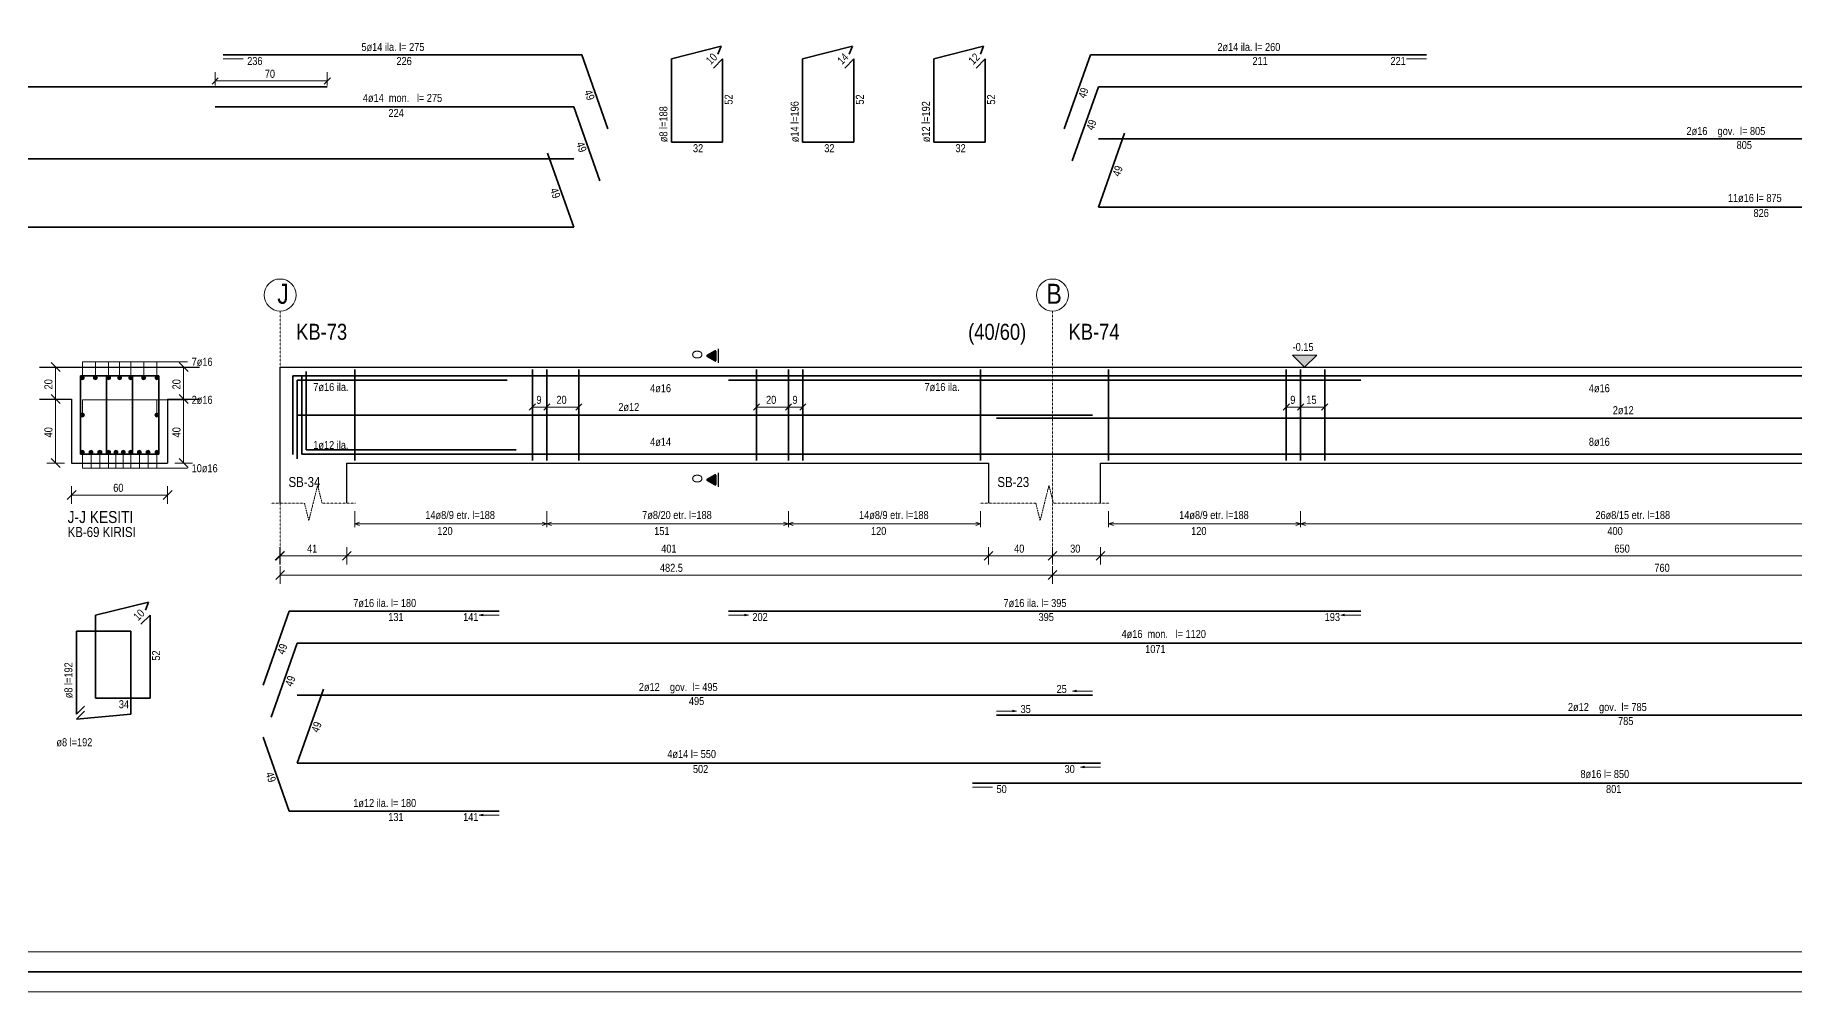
# Model space of a CAD drawing. Header units: millimetres. Extents: x -267 to 94375, y 6431 to 10838.
# Drawn here: x 82055 to 84253, y 6532 to 7728 of the extents above; entities that cross this region are included whole.
import ezdxf

# ---------------------------------------------------------------- set-up
doc = ezdxf.new("R2010")
doc.units = ezdxf.units.MM
doc.header["$LTSCALE"] = 0.0001
doc.linetypes.add('DASHED', pattern=[19.05, 12.7, -6.35])
for name, color, linetype, lineweight in [('AKS BALONU (BEYKENT)', 7, 'Continuous', 20), ('AKS CIZGISI (BEYKENT)', 252, 'DASHED', 20), ('AKS NO (BEYKENT)', 3, 'Continuous', 20), ('DONATI (BEYKENT)', 4, 'Continuous', 35), ('DONATI KESIT (BEYKENT)', 7, 'Continuous', 20), ('DONATI YAZISI (BEYKENT)', 3, 'Continuous', 20), ('I.DONATI OKU (BEYKENT)', 160, 'Continuous', 20), ('KESIT ISMI (BEYKENT)', 6, 'Continuous', 20), ('KESIT SINIRI (BEYKENT)', 241, 'DASHED', 20), ('KESIT_(BEYKENT)', 151, 'Continuous', 25), ('KIRIS (BEYKENT)', 2, 'Continuous', 30), ('KIRIS ISMI (BEYKENT)', 40, 'Continuous', 20), ('KOLON ISMI (BEYKENT)', 91, 'Continuous', 20), ('KOT CIZGI (BEYKENT)', 120, 'Continuous', 20), ('KOT YAZI (BEYKENT)', 7, 'Continuous', 20), ('OLCU (BEYKENT)', 14, 'Continuous', 20), ('OLCU YAZISI (BEYKENT)', 7, 'Continuous', 20), ('SHEETSUMMARY-50', 152, 'Continuous', 20), ('SheetView', 40, 'Continuous', 20), ('SheetViewOut', 231, 'Continuous', 20)]:
    doc.layers.add(name, color=color, linetype=linetype, lineweight=lineweight)
doc.styles.add('KOT (BEYKENT)', font='')
doc.styles.add('OLCU (BEYKENT)', font='')
doc.styles.add('YAZI (BEYKENT)', font='')
doc.styles.get('KOT (BEYKENT)').set_extended_font_data('Bahnschrift Light Condensed')
doc.styles.get('OLCU (BEYKENT)').set_extended_font_data('Bahnschrift Light Condensed')
doc.styles.get('YAZI (BEYKENT)').set_extended_font_data('Bahnschrift Light Condensed')

msp = doc.modelspace()

# ---------------------------------------------------------------- hatches: boundary and pattern name
at = {"layer": 'DONATI KESIT (BEYKENT)', "lineweight": 30}
h = msp.add_hatch(color=256, dxfattribs=at)
h.dxf.hatch_style = 1
h.paths.add_polyline_path([(82116.3, 7299.28, 1), (82111.3, 7299.28, 1)])
h = msp.add_hatch(color=256, dxfattribs=at)
h.dxf.hatch_style = 1
h.paths.add_polyline_path([(82132.63, 7299.28, 1), (82127.63, 7299.28, 1)])
h = msp.add_hatch(color=256, dxfattribs=at)
h.dxf.hatch_style = 1
h.paths.add_polyline_path([(82148.96, 7299.28, 1), (82143.96, 7299.28, 1)])
h = msp.add_hatch(color=256, dxfattribs=at)
h.dxf.hatch_style = 1
h.paths.add_polyline_path([(82162.8, 7299.28, 1), (82157.8, 7299.28, 1)])
h = msp.add_hatch(color=256, dxfattribs=at)
h.dxf.hatch_style = 1
h.paths.add_polyline_path([(82176.63, 7299.28, 1), (82171.63, 7299.28, 1)])
h = msp.add_hatch(color=256, dxfattribs=at)
h.dxf.hatch_style = 1
h.paths.add_polyline_path([(82192.96, 7299.28, 1), (82187.96, 7299.28, 1)])
h = msp.add_hatch(color=256, dxfattribs=at)
h.dxf.hatch_style = 1
h.paths.add_polyline_path([(82209.3, 7299.28, 1), (82204.3, 7299.28, 1)])
h = msp.add_hatch(color=256, dxfattribs=at)
h.dxf.hatch_style = 1
h.paths.add_polyline_path([(82116.3, 7252.78, 1), (82111.3, 7252.78, 1)])
h = msp.add_hatch(color=256, dxfattribs=at)
h.dxf.hatch_style = 1
h.paths.add_polyline_path([(82209.3, 7252.78, 1), (82204.3, 7252.78, 1)])
h = msp.add_hatch(color=256, dxfattribs=at)
h.dxf.hatch_style = 1
h.paths.add_polyline_path([(82116.3, 7206.28, 1), (82111.3, 7206.28, 1)])
h = msp.add_hatch(color=256, dxfattribs=at)
h.dxf.hatch_style = 1
h.paths.add_polyline_path([(82127.18, 7206.28, 1), (82122.18, 7206.28, 1)])
h = msp.add_hatch(color=256, dxfattribs=at)
h.dxf.hatch_style = 1
h.paths.add_polyline_path([(82138.07, 7206.28, 1), (82133.07, 7206.28, 1)])
h = msp.add_hatch(color=256, dxfattribs=at)
h.dxf.hatch_style = 1
h.paths.add_polyline_path([(82148.96, 7206.28, 1), (82143.96, 7206.28, 1)])
h = msp.add_hatch(color=256, dxfattribs=at)
h.dxf.hatch_style = 1
h.paths.add_polyline_path([(82158.18, 7206.28, 1), (82153.18, 7206.28, 1)])
h = msp.add_hatch(color=256, dxfattribs=at)
h.dxf.hatch_style = 1
h.paths.add_polyline_path([(82167.41, 7206.28, 1), (82162.41, 7206.28, 1)])
h = msp.add_hatch(color=256, dxfattribs=at)
h.dxf.hatch_style = 1
h.paths.add_polyline_path([(82176.63, 7206.28, 1), (82171.63, 7206.28, 1)])
h = msp.add_hatch(color=256, dxfattribs=at)
h.dxf.hatch_style = 1
h.paths.add_polyline_path([(82187.52, 7206.28, 1), (82182.52, 7206.28, 1)])
h = msp.add_hatch(color=256, dxfattribs=at)
h.dxf.hatch_style = 1
h.paths.add_polyline_path([(82198.41, 7206.28, 1), (82193.41, 7206.28, 1)])
h = msp.add_hatch(color=256, dxfattribs=at)
h.dxf.hatch_style = 1
h.paths.add_polyline_path([(82209.3, 7206.28, 1), (82204.3, 7206.28, 1)])
at = {"layer": 'KESIT_(BEYKENT)'}
h = msp.add_hatch(color=256, dxfattribs=at)
h.dxf.hatch_style = 1
h.paths.add_polyline_path([(82905.57, 7332.18, 0.5773503), (82904.07, 7333.05), (82894.57, 7327.56, 0.5773503), (82894.57, 7325.83), (82904.07, 7320.35, 0.5773503), (82905.57, 7321.21)])
h = msp.add_hatch(color=256, dxfattribs=at)
h.dxf.hatch_style = 1
h.paths.add_polyline_path([(82905.57, 7177.18, 0.5773503), (82904.07, 7178.05), (82894.57, 7172.56, 0.5773503), (82894.57, 7170.83), (82904.07, 7165.35, 0.5773503), (82905.57, 7166.21)])
at = {"layer": 'KOT CIZGI (BEYKENT)'}
msp.add_hatch(color=256, dxfattribs=at).paths.add_polyline_path([(83625.99, 7327.78), (83640.99, 7312.78), (83655.99, 7327.78)])

# ---------------------------------------------------------------- linework, layer by layer
at = {"layer": 'AKS BALONU (BEYKENT)'}
for centre in [(82360.9, 7402.78), (83325.99, 7402.78)]:
    msp.add_circle(centre, 20, dxfattribs=at)
at = {"layer": 'AKS CIZGISI (BEYKENT)'}
for p, q in [((82360.9, 7382.78), (82360.9, 7082.78)), ((83325.99, 7382.78), (83325.99, 7082.78))]:
    msp.add_line(p, q, dxfattribs=at)
at = {"layer": 'DONATI (BEYKENT)'}
for p, q in [((82289.72, 7702.78), (82737.72, 7702.78)), ((82737.72, 7702.78), (82770.39, 7610.39)), ((82849.72, 7697.78), (82911.81, 7713.78)), ((82849.72, 7697.78), (82849.72, 7593.78)), ((82902.42, 7686.46), (82913.72, 7697.78)), ((82907.81, 7703.78), (82911.81, 7713.78)), ((82913.72, 7593.78), (82913.72, 7697.78)), ((83013.72, 7697.78), (83075.81, 7713.78)), ((83013.72, 7697.78), (83013.72, 7593.78)), ((83066.42, 7686.46), (83077.72, 7697.78)), ((83071.81, 7703.78), (83075.81, 7713.78)), ((83077.72, 7593.78), (83077.72, 7697.78)), ((83177.72, 7697.78), (83239.81, 7713.78)), ((83177.72, 7697.78), (83177.72, 7593.78)), ((83230.42, 7686.46), (83241.72, 7697.78)), ((83235.81, 7703.78), (83239.81, 7713.78)), ((83241.72, 7593.78), (83241.72, 7697.78)), ((83340.57, 7610.39), (83373.24, 7702.78)), ((83373.24, 7702.78), (83793.23, 7702.78)), ((80382.02, 7662.78), (82419.72, 7662.78)), ((83350.57, 7570.39), (83383.24, 7662.78)), ((83383.24, 7662.78), (85685.24, 7662.78)), ((82279.72, 7637.78), (82727.72, 7637.78)), ((82727.72, 7637.78), (82760.39, 7545.39)), ((82913.72, 7593.78), (82849.72, 7593.78)), ((83077.72, 7593.78), (83013.72, 7593.78)), ((83241.72, 7593.78), (83177.72, 7593.78)), ((83415.91, 7605.18), (83383.24, 7512.78)), ((83383.24, 7597.78), (84993.21, 7597.78)), ((81109.72, 7572.78), (82727.72, 7572.78)), ((82727.72, 7487.78), (82695.05, 7580.18)), ((83383.24, 7512.78), (85035.41, 7512.78)), ((81089.72, 7487.78), (82727.72, 7487.78)), ((82111.3, 7301.78), (82209.3, 7301.78)), ((82111.3, 7203.78), (82111.3, 7301.78)), ((82143.9, 7203.78), (82143.9, 7301.78)), ((82176.5, 7203.78), (82176.5, 7301.78)), ((82209.3, 7301.78), (82209.3, 7203.78)), ((82376.8, 7203.58), (82376.8, 7301.78)), ((82376.8, 7301.78), (84521.14, 7301.78)), ((82387.8, 7301.78), (82387.8, 7203.78)), ((82393.3, 7307.28), (82393.3, 7209.28)), ((82454.1, 7309.78), (82454.1, 7195.78)), ((82676.1, 7309.78), (82676.1, 7195.78)), ((82694.1, 7309.78), (82694.1, 7195.78)), ((82734.1, 7309.78), (82734.1, 7195.78)), ((82955.99, 7309.78), (82955.99, 7195.78)), ((82995.99, 7309.78), (82995.99, 7195.78)), ((83013.99, 7309.78), (83013.99, 7195.78)), ((83235.99, 7309.78), (83235.99, 7195.78)), ((83395.99, 7309.78), (83395.99, 7195.78)), ((83617.99, 7309.78), (83617.99, 7195.78)), ((83635.99, 7309.78), (83635.99, 7195.78)), ((83665.99, 7309.78), (83665.99, 7195.78)), ((82382.3, 7198.08), (82382.3, 7296.28)), ((82382.3, 7296.28), (82644.57, 7296.28)), ((82920.94, 7296.28), (83711.04, 7296.28)), ((82382.3, 7252.78), (83375.99, 7252.78)), ((83255.99, 7248.78), (84824.19, 7248.78)), ((82209.3, 7203.78), (82111.3, 7203.78)), ((82387.8, 7203.78), (83385.99, 7203.78)), ((82393.3, 7209.28), (82655.57, 7209.28)), ((83225.99, 7203.78), (84818.69, 7203.78)), ((82130.3, 7002.78), (82196.49, 7018.78)), ((82192.49, 7008.78), (82196.49, 7018.78)), ((82130.3, 7002.78), (82130.3, 6898.78)), ((82186.99, 6991.46), (82198.3, 7002.78)), ((82198.3, 6898.78), (82198.3, 7002.78)), ((82339.56, 6915.2), (82372.3, 7007.78)), ((82372.3, 7007.78), (82634.57, 7007.78)), ((82920.94, 7007.78), (83711.04, 7007.78)), ((82106.3, 6982.78), (82106.3, 6878.78)), ((82106.3, 6982.78), (82174.3, 6982.78)), ((82174.3, 6878.78), (82174.3, 6982.78)), ((82349.56, 6875.2), (82382.3, 6967.78)), ((82382.3, 6967.78), (84521.14, 6967.78)), ((82414.96, 6910.18), (82382.3, 6817.78)), ((82116.3, 6888.78), (82106.3, 6878.78)), ((82116.56, 6882.78), (82106.56, 6872.78)), ((82198.3, 6898.78), (82130.3, 6898.78)), ((82382.3, 6902.78), (83375.99, 6902.78)), ((82174.3, 6878.78), (82106.56, 6872.78)), ((83255.99, 6877.78), (84824.19, 6877.78)), ((82339.63, 6850.18), (82372.3, 6757.78)), ((82382.3, 6817.78), (83385.99, 6817.78)), ((83225.99, 6792.78), (84824.19, 6792.78)), ((82372.3, 6757.78), (82634.57, 6757.78))]:
    msp.add_line(p, q, dxfattribs=at)
at = {"layer": 'DONATI KESIT (BEYKENT)'}
for centre in [(82113.8, 7299.28), (82130.13, 7299.28), (82146.46, 7299.28), (82160.3, 7299.28), (82174.13, 7299.28), (82190.46, 7299.28), (82206.8, 7299.28), (82113.8, 7252.78), (82206.8, 7252.78), (82113.8, 7206.28), (82124.68, 7206.28), (82135.57, 7206.28), (82146.46, 7206.28), (82155.68, 7206.28), (82164.91, 7206.28), (82174.13, 7206.28), (82185.02, 7206.28), (82195.91, 7206.28), (82206.8, 7206.28)]:
    msp.add_circle(centre, 2.5, dxfattribs=at)
at = {"layer": 'I.DONATI OKU (BEYKENT)'}
for p, q in [((82289.72, 7697.78), (82314.72, 7697.78)), ((83793.23, 7697.78), (83768.23, 7697.78)), ((82113.8, 7299.28), (82113.8, 7319.28)), ((82113.8, 7319.28), (82245.3, 7319.28)), ((82130.13, 7299.28), (82130.13, 7319.28)), ((82146.46, 7299.28), (82146.46, 7319.28)), ((82160.3, 7299.28), (82160.3, 7319.28)), ((82174.13, 7299.28), (82174.13, 7319.28)), ((82190.46, 7299.28), (82190.46, 7319.28)), ((82206.8, 7299.28), (82206.8, 7319.28)), ((82113.8, 7252.78), (82113.8, 7271.78)), ((82113.8, 7271.78), (82245.3, 7271.78)), ((82206.8, 7252.78), (82206.8, 7271.78)), ((82113.8, 7206.28), (82113.8, 7186.28)), ((82124.68, 7206.28), (82124.68, 7186.28)), ((82135.57, 7206.28), (82135.57, 7186.28)), ((82146.46, 7206.28), (82146.46, 7186.28)), ((82155.68, 7206.28), (82155.68, 7186.28)), ((82164.91, 7206.28), (82164.91, 7186.28)), ((82174.13, 7206.28), (82174.13, 7186.28)), ((82185.02, 7206.28), (82185.02, 7186.28)), ((82195.91, 7206.28), (82195.91, 7186.28)), ((82206.8, 7206.28), (82206.8, 7186.28)), ((82113.8, 7186.28), (82245.3, 7186.28)), ((82454.1, 7132.78), (82454.1, 7112.78)), ((82694.1, 7132.78), (82694.1, 7112.78)), ((82995.99, 7132.78), (82995.99, 7112.78)), ((83235.99, 7132.78), (83235.99, 7112.78)), ((83395.99, 7132.78), (83395.99, 7112.78)), ((83635.99, 7132.78), (83635.99, 7112.78)), ((82454.1, 7116.78), (82460.1, 7118.78)), ((82454.1, 7116.78), (83235.99, 7116.78)), ((82454.1, 7116.78), (82460.1, 7114.78)), ((82688.1, 7118.78), (82700.1, 7114.78)), ((82688.1, 7114.78), (82700.1, 7118.78)), ((82989.99, 7118.78), (83001.99, 7114.78)), ((82989.99, 7114.78), (83001.99, 7118.78)), ((83235.99, 7116.78), (83229.99, 7118.78)), ((83235.99, 7116.78), (83229.99, 7114.78)), ((83395.99, 7116.78), (83401.99, 7118.78)), ((83395.99, 7116.78), (84676.19, 7116.78)), ((83395.99, 7116.78), (83401.99, 7114.78)), ((83629.99, 7118.78), (83641.99, 7114.78)), ((83629.99, 7114.78), (83641.99, 7118.78)), ((82609.57, 7002.78), (82614.47, 7003.76)), ((82634.57, 7002.78), (82609.57, 7002.78)), ((82609.57, 7002.78), (82614.47, 7001.8)), ((82920.94, 7002.78), (82945.94, 7002.78)), ((82945.94, 7002.78), (82941.04, 7003.76)), ((82945.94, 7002.78), (82941.04, 7001.8)), ((83686.04, 7002.78), (83690.95, 7003.76)), ((83711.04, 7002.78), (83686.04, 7002.78)), ((83686.04, 7002.78), (83690.95, 7001.8)), ((83350.99, 6907.78), (83355.9, 6908.76)), ((83375.99, 6907.78), (83350.99, 6907.78)), ((83350.99, 6907.78), (83355.9, 6906.8)), ((83255.99, 6882.78), (83280.99, 6882.78)), ((83280.99, 6882.78), (83276.09, 6883.76)), ((83280.99, 6882.78), (83276.09, 6881.8)), ((83360.99, 6812.78), (83365.9, 6813.76)), ((83385.99, 6812.78), (83360.99, 6812.78)), ((83360.99, 6812.78), (83365.9, 6811.8)), ((83225.99, 6787.78), (83250.99, 6787.78)), ((82609.57, 6752.78), (82614.47, 6753.76)), ((82634.57, 6752.78), (82609.57, 6752.78)), ((82609.57, 6752.78), (82614.47, 6751.8))]:
    msp.add_line(p, q, dxfattribs=at)
at = {"layer": 'KESIT SINIRI (BEYKENT)'}
for p, q in [((82402.2, 7142.78), (82407.7, 7164.78)), ((82407.7, 7164.78), (82413.2, 7142.78)), ((83315.99, 7142.78), (83321.49, 7164.78)), ((83321.49, 7164.78), (83326.99, 7142.78)), ((82349.3, 7142.78), (82391.2, 7142.78)), ((82391.2, 7142.78), (82396.7, 7120.78)), ((82396.7, 7120.78), (82402.2, 7142.78)), ((82413.2, 7142.78), (82455.1, 7142.78)), ((83234.99, 7142.78), (83304.99, 7142.78)), ((83304.99, 7142.78), (83310.49, 7120.78)), ((83310.49, 7120.78), (83315.99, 7142.78)), ((83326.99, 7142.78), (83396.99, 7142.78))]:
    msp.add_line(p, q, dxfattribs=at)
at = {"layer": 'KESIT_(BEYKENT)'}
for p, q in [((82908.07, 7335.36), (82908.07, 7318.04)), ((82908.07, 7180.36), (82908.07, 7163.04))]:
    msp.add_line(p, q, dxfattribs=at)
at = {"layer": 'KESIT_(BEYKENT)', "flags": 128}
for points in [[(82904.07, 7333.05), (82894.57, 7327.56, 0.5773503), (82894.57, 7325.83), (82904.07, 7320.35, 0.5773503), (82905.57, 7321.21), (82905.57, 7332.18, 0.5773503)], [(82904.07, 7178.05), (82894.57, 7172.56, 0.5773503), (82894.57, 7170.83), (82904.07, 7165.35, 0.5773503), (82905.57, 7166.21), (82905.57, 7177.18, 0.5773503)]]:
    msp.add_lwpolyline(points, format="xyb", close=True, dxfattribs=at)
at = {"layer": 'KIRIS (BEYKENT)'}
for p, q in [((82060.3, 7312.78), (82260.3, 7312.78)), ((82360.3, 7312.78), (84846.19, 7312.78)), ((82360.3, 7312.78), (82360.3, 7142.78)), ((82060.3, 7272.78), (82100.3, 7272.78)), ((82100.3, 7272.78), (82100.3, 7192.78)), ((82220.3, 7272.78), (82260.3, 7272.78)), ((82220.3, 7272.78), (82220.3, 7192.78)), ((82100.3, 7192.78), (82220.3, 7192.78)), ((82444.1, 7142.78), (82444.1, 7192.78)), ((82444.1, 7192.78), (83245.99, 7192.78)), ((83245.99, 7192.78), (83245.99, 7142.78)), ((83385.99, 7142.78), (83385.99, 7192.78)), ((83385.99, 7192.78), (84686.19, 7192.78))]:
    msp.add_line(p, q, dxfattribs=at)
at = {"layer": 'KOT CIZGI (BEYKENT)'}
for p, q in [((83625.99, 7327.78), (83655.99, 7327.78)), ((83640.99, 7312.78), (83625.99, 7327.78)), ((83640.99, 7312.78), (83655.99, 7327.78)), ((83620.99, 7312.78), (83660.99, 7312.78))]:
    msp.add_line(p, q, dxfattribs=at)
at = {"layer": 'OLCU (BEYKENT)'}
for p, q in [((82275.83, 7666.39), (82283.6, 7674.18)), ((82279.72, 7664.78), (82279.71, 7681.28)), ((82415.83, 7666.39), (82423.6, 7674.18)), ((82419.72, 7664.78), (82419.71, 7681.28)), ((82279.72, 7670.28), (82419.72, 7670.28)), ((82069.3, 7312.78), (82091.3, 7312.78)), ((82085.8, 7307.28), (82074.8, 7318.28)), ((82080.3, 7192.78), (82080.3, 7312.78)), ((82229.3, 7312.78), (82251.3, 7312.78)), ((82245.8, 7307.28), (82234.8, 7318.28)), ((82240.3, 7192.78), (82240.3, 7312.78)), ((82074.8, 7278.28), (82085.8, 7267.28)), ((82234.8, 7278.28), (82245.8, 7267.28)), ((82069.3, 7272.78), (82091.3, 7272.78)), ((82229.3, 7272.78), (82251.3, 7272.78)), ((82672.21, 7258.89), (82679.98, 7266.68)), ((82676.1, 7251.78), (82676.09, 7273.78)), ((82676.1, 7262.78), (82734.1, 7262.78)), ((82690.21, 7258.89), (82697.98, 7266.68)), ((82694.11, 7251.78), (82694.09, 7273.78)), ((82730.21, 7258.89), (82737.98, 7266.68)), ((82734.1, 7251.78), (82734.09, 7273.78)), ((82952.11, 7258.89), (82959.88, 7266.68)), ((82956, 7251.78), (82955.99, 7273.78)), ((82955.99, 7262.78), (83013.99, 7262.78)), ((82992.11, 7258.89), (82999.87, 7266.68)), ((82996, 7251.78), (82995.99, 7273.78)), ((83010.11, 7258.89), (83017.88, 7266.68)), ((83014, 7251.78), (83013.99, 7273.78)), ((83614.11, 7258.89), (83621.88, 7266.68)), ((83618, 7251.78), (83617.99, 7273.78)), ((83617.99, 7262.78), (83665.99, 7262.78)), ((83632.11, 7258.89), (83639.87, 7266.68)), ((83636, 7251.78), (83635.99, 7273.78)), ((83662.11, 7258.89), (83669.88, 7266.68)), ((83666, 7251.78), (83665.99, 7273.78)), ((82069.3, 7192.78), (82091.3, 7192.78)), ((82074.8, 7198.28), (82085.8, 7187.28)), ((82229.3, 7192.78), (82251.3, 7192.78)), ((82234.8, 7198.28), (82245.8, 7187.28)), ((82105.8, 7158.28), (82094.8, 7147.28)), ((82100.3, 7163.78), (82100.3, 7141.78)), ((82100.3, 7152.78), (82220.3, 7152.78)), ((82214.8, 7147.28), (82225.8, 7158.28)), ((82220.3, 7141.78), (82220.3, 7163.78)), ((82365.8, 7082.28), (82354.8, 7071.28)), ((82366.4, 7082.28), (82355.4, 7071.28)), ((82360.3, 7087.78), (82360.3, 7065.78)), ((82360.9, 7087.78), (82360.9, 7065.78)), ((82449.6, 7082.28), (82438.6, 7071.28)), ((82444.1, 7087.78), (82444.1, 7065.78)), ((83251.49, 7082.28), (83240.49, 7071.28)), ((83245.99, 7087.78), (83245.99, 7065.78)), ((83331.49, 7082.28), (83320.49, 7071.28)), ((83325.99, 7087.78), (83325.99, 7065.78)), ((83391.49, 7082.28), (83380.49, 7071.28)), ((83385.99, 7087.78), (83385.99, 7065.78)), ((82366.4, 7058.28), (82355.4, 7047.28)), ((82360.3, 7076.78), (84845.99, 7076.78)), ((82360.9, 7063.78), (82360.9, 7041.78)), ((83331.49, 7058.28), (83320.49, 7047.28)), ((83325.99, 7063.78), (83325.99, 7041.78)), ((82360.9, 7052.78), (84845.99, 7052.78))]:
    msp.add_line(p, q, dxfattribs=at)
at = {"layer": 'SHEETSUMMARY-50', "const_width": 2, "flags": 128}
msp.add_lwpolyline([(72679.28, 6556.81), (94349.5, 6556.81), (94349.5, 10706.81), (72679.28, 10706.81)], close=True, dxfattribs=at)
at = {"layer": 'SheetView'}
msp.add_lwpolyline([(72704.28, 6581.81), (93724.5, 6581.81), (93724.5, 10681.81), (72704.28, 10681.81)], close=True, dxfattribs=at)
at = {"layer": 'SheetViewOut'}
msp.add_lwpolyline([(72654.28, 6531.81), (94374.5, 6531.81), (94374.5, 10731.81), (72654.28, 10731.81)], close=True, dxfattribs=at)

# ---------------------------------------------------------------- texts
at = {"layer": 'AKS NO (BEYKENT)', "style": 'YAZI (BEYKENT)'}
for s, p in [('J', (82357.33, 7391.78)), ('B', (83318.4, 7391.78))]:
    msp.add_text(s, height=25, dxfattribs=at).set_placement(p)
at = {"layer": 'DONATI YAZISI (BEYKENT)', "style": 'YAZI (BEYKENT)'}
for s, p in [('5ø14 ila. l= 275', (82462.49, 7707.78)), ('2ø14 ila. l= 260', (83531.93, 7707.78)), ('4ø14  mon.   l= 275', (82464.22, 7644.09)), ('2ø16    gov.  l= 805', (84118.1, 7602.78)), ('11ø16 l= 875', (84169.82, 7519.09)), ('7ø16', (82250.3, 7314.28)), ('7ø16 ila.', (82402.34, 7282.78)), ('4ø16', (82823.14, 7281.28)), ('7ø16 ila.', (83166.04, 7282.78)), ('4ø16', (83996.09, 7281.28)), ('2ø16', (82250.3, 7266.78)), ('2ø12', (82783.44, 7257.78)), ('2ø12', (84025.99, 7253.78)), ('1ø12 ila.', (82402.28, 7210.28)), ('4ø14', (82823.14, 7214.28)), ('8ø16', (83996.09, 7214.28)), ('10ø16', (82250.3, 7181.28)), (' 14ø8/9 etr. l=188', (82539.1, 7122.78)), (' 7ø8/20 etr. l=188', (82810.04, 7122.78)), (' 14ø8/9 etr. l=188', (83080.99, 7122.78)), (' 14ø8/9 etr. l=188', (83480.99, 7122.78)), (' 26ø8/15 etr. l=188', (84001.09, 7122.78)), ('7ø16 ila. l= 180', (82452.15, 7012.78)), ('7ø16 ila. l= 395', (83264.71, 7012.78)), ('4ø16  mon.   l= 1120', (83412.22, 6974.09)), ('2ø12    gov.  l= 495', (82809.04, 6907.78)), ('2ø12    gov.  l= 785', (83969.99, 6882.78)), ('ø8 l=192', (82081.3, 6838.78)), ('4ø14 l= 550', (82844.65, 6824.09)), ('8ø16 l= 850', (83985.59, 6799.09)), ('1ø12 ila. l= 180', (82452.17, 6762.78))]:
    msp.add_text(s, height=10, dxfattribs=at).set_placement(p)
for s, p in [('ø8 l=188', (82844.72, 7593.78)), ('ø14 l=196', (83008.72, 7593.78)), ('ø12 l=192', (83172.72, 7593.78)), ('ø8 l=192', (82101.3, 6898.78))]:
    msp.add_text(s, height=10, rotation=90, dxfattribs=at).set_placement(p)
at = {"layer": 'KESIT ISMI (BEYKENT)', "style": 'YAZI (BEYKENT)'}
for p in [(82888.33, 7322.78), (82888.33, 7167.78)]:
    msp.add_text('O', height=12.5, rotation=90, dxfattribs=at).set_placement(p)
msp.add_text('J-J KESITI', height=15, dxfattribs=at).set_placement((82095.3, 7117.78))
at = {"layer": 'KIRIS ISMI (BEYKENT)', "style": 'YAZI (BEYKENT)'}
for s, height, p in [('KB-73', 20, (82380.9, 7346.78)), ('(40/60)', 20, (83220.52, 7346.78)), ('KB-74', 20, (83345.99, 7346.78)), ('KB-69 KIRISI', 12.5, (82095.3, 7100.28))]:
    msp.add_text(s, height=height, dxfattribs=at).set_placement(p)
at = {"layer": 'KOLON ISMI (BEYKENT)', "style": 'YAZI (BEYKENT)'}
for s, p in [('SB-34', (82371.3, 7162.78)), ('SB-23', (83256.99, 7162.78))]:
    msp.add_text(s, height=12.5, dxfattribs=at).set_placement(p)
at = {"layer": 'KOT YAZI (BEYKENT)', "style": 'KOT (BEYKENT)'}
msp.add_text('-0.15', height=10, dxfattribs=at).set_placement((83625.99, 7332.78))
at = {"layer": 'OLCU YAZISI (BEYKENT)', "style": 'OLCU (BEYKENT)'}
for s, p in [('236', (82319.72, 7690.28)), ('226', (82506.22, 7690.28)), ('211', (83575.74, 7690.28)), ('221', (83748.23, 7690.28)), ('70', (82341.72, 7674.28)), ('224', (82496.22, 7625.28)), ('32', (82876.72, 7581.28)), ('32', (83040.72, 7581.28)), ('32', (83204.72, 7581.28)), ('805', (84180.72, 7585.28)), ('826', (84201.82, 7500.28)), ('9', (82681.09, 7266.78)), ('20', (82706.09, 7266.78)), ('20', (82967.99, 7266.78)), ('9', (83000.99, 7266.78)), ('9', (83622.99, 7266.78)), ('15', (83642.99, 7266.78)), ('60', (82152.3, 7156.78)), (' 120', (82554.1, 7102.78)), (' 151', (82825.04, 7102.78)), (' 120', (83095.99, 7102.78)), (' 120', (83495.99, 7102.78)), (' 400', (84016.09, 7102.78)), ('41', (82394.5, 7080.78)), ('401', (82837.04, 7080.78)), ('40', (83277.99, 7080.78)), ('30', (83347.99, 7080.78)), ('650', (84028.09, 7080.78)), ('482.5', (82835.44, 7056.78)), ('760', (84077.99, 7056.78)), ('131', (82495.93, 6995.28)), ('141', (82589.57, 6995.28)), ('202', (82950.94, 6995.28)), ('395', (83308.49, 6995.28)), ('193', (83666.04, 6995.28)), ('1071', (83441.72, 6955.28)), ('25', (83330.99, 6905.28)), ('34', (82159.3, 6886.28)), ('495', (82871.64, 6890.28)), ('35', (83285.99, 6880.28)), ('785', (84032.59, 6865.28)), ('502', (82876.64, 6805.28)), ('30', (83340.99, 6805.28)), ('50', (83255.99, 6780.28)), ('801', (84017.59, 6780.28)), ('131', (82495.93, 6745.28)), ('141', (82589.57, 6745.28))]:
    msp.add_text(s, height=10, dxfattribs=at).set_placement(p)
for s, rotation, p in [('10', 45, (82898.87, 7689.98)), ('14', 45, (83062.87, 7689.98)), ('12', 45, (83226.87, 7689.98)), ('49', 289.47116, (82740.6, 7657.13)), ('52', 90, (82926.22, 7640.78)), ('52', 90, (83090.22, 7640.78)), ('52', 90, (83254.22, 7640.78)), ('49', 70.52884, (83367.02, 7647.7)), ('49', 70.52884, (83377.02, 7607.7)), ('49', 289.47116, (82730.6, 7592.13)), ('49', 70, (83409.69, 7550.1)), ('49', 289, (82697.93, 7534.53)), ('20', 90, (82076.3, 7284.78)), ('20', 90, (82236.3, 7284.78)), ('40', 90, (82076.3, 7224.78)), ('40', 90, (82236.3, 7224.78)), ('10', 45, (82183.45, 6994.98)), ('52', 90, (82210.8, 6945.78)), ('49', 70.52884, (82366.05, 6952.61)), ('49', 70.52884, (82376.05, 6912.61)), ('49', 70, (82408.75, 6855.1)), ('49', 289.47116, (82342.51, 6804.53))]:
    msp.add_text(s, height=10, rotation=rotation, dxfattribs=at).set_placement(p)

doc.saveas('drawing.dxf')
